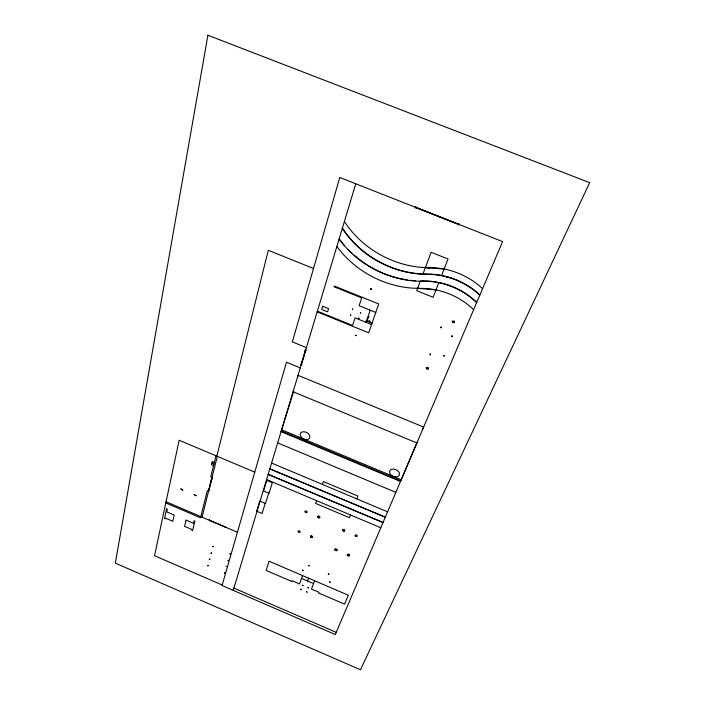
<?xml version="1.0" encoding="UTF-8"?>
<svg xmlns="http://www.w3.org/2000/svg" width="705" height="705" viewBox="0 0 705 705"><rect width="100%" height="100%" fill="white"/><g stroke="black" fill="none" stroke-linecap="round" stroke-linejoin="round"><path stroke-width="1.06" d="M215.986 455.783L210.751 476.783L212.055 477.338M216.832 456.135L268.314 250.301L313.513 268.49M208.883 489.508L211.632 478.563M202.071 517.153L217.316 456.338M209.094 489.596L211.835 478.651M297.466 377.413L298.039 375.307L423.652 427.071L422.788 429.089M301.176 364.459L305.388 350.473M233.214 590.358L355.769 183.785M301.414 364.555L305.626 350.57M263.547 490.944L266.737 480.352L272.315 482.705L269.063 493.28L263.203 490.795M417.175 442.176L400.484 481.497L281.057 431.636L293.685 391.125M265.203 503.352L262.084 513.522L256.673 511.222L259.74 501.035L265.538 503.502L268.728 493.13M370.195 310.191L366.027 322.326L368.944 316.607M369.385 321.454L369.605 320.828M316.633 500.665L315.655 503.432L349.424 517.69L350.491 514.958M322.396 484.414L323.41 481.559L357.893 496.047L356.792 498.876M302.568 575.597L299.502 583.952L291.976 580.709L291.72 581.431L266.085 570.415L269.107 561.233L348.358 595.24L344.586 604.167L318.731 593.046L319.012 592.332L311.451 589.089L314.633 580.77M307.547 580.982L308.596 578.179M420.4 280.907L416.734 290.707L433.126 297.281L438.88 282.511L442.52 283.313A61.423 48.319 22.2 0 1 465.3 293.271M423.026 273.901L431.125 252.302L448.036 259.017L441.638 275.443A62.216 49.191 22.1 0 0 427.477 274.086L419.219 273.751A90.143 77.391 28 0 1 342.418 228.085L342.277 228.305A90.169 77.4 28 0 0 427.362 274.324A62.234 49.191 22.1 0 1 479.779 295.245L479.876 294.998A62.216 49.191 22.1 0 0 451.024 277.885L441.638 275.443M339.175 238.836L339.043 239.065A90.451 77.162 28.2 0 0 423.088 281.224L423.203 280.987A61.423 48.319 22.2 0 1 431.857 281.383M452.733 322.582L453.967 321.154M426.833 368.944L427.988 367.64M371.227 289.649L371.235 289.332M421.334 280.934L423.203 280.987M444.132 269.037L425.415 267.521L429.75 268.094M417.633 288.301L435.99 289.922M446.247 276.757L451.024 277.885M416.355 207.508L458.162 223.978M416.276 207.746L458.074 224.216M375.765 312.447L359.118 305.714L361.718 297.924L334.073 286.768L334.302 286.027L378.726 303.943L368.68 332.795L317.162 311.874M369.103 320.986L369.887 321.304M366.089 320.819L372.214 323.295M371.544 324.564L355.064 317.885L352.544 325.437L317.373 311.161M306.384 347.618L292.346 341.872L339.775 177.484L502.603 241.621L335.324 634.553L222.049 585.52L286.468 362.22L300.268 367.895M293.086 391.751L416.884 442.969M281.965 429.953L401.198 479.717M281.383 431.037L400.74 480.863M277.673 442.881L395.857 492.363M271.592 463.044L387.574 511.83M254.761 472.138L179.149 440.237L154.554 555.725L222.19 585.009M266.613 479.55L380.797 527.754M214.329 462.436L212.24 461.555L211.456 464.736L213.536 465.617M211.844 463.15L213.932 464.031M208.583 491.165L207.305 490.618L200.528 517.787L165.798 502.929M209.958 520.449L225.071 526.917M166.045 501.748L237.409 532.266M301.537 578.408L313.558 583.564M233.901 588.085L336.259 632.367M426.499 367.684L428.323 368.9M452.399 321.233L454.293 322.502M473.619 309.689A61.079 47.781 22.3 0 0 439.603 290.733L434.8 289.658A61.079 47.781 22.3 0 0 420.418 288.38L412.487 288.151A89.879 76.219 28 0 1 336.875 246.468M433.795 281.612A61.423 48.319 22.2 0 1 436.712 282.062M466.128 293.818A61.423 48.319 22.2 0 1 476.73 302.383L476.633 302.63A61.441 48.319 22.2 0 0 423.088 281.224M482.564 288.689A62.516 49.667 22 0 0 429.891 267.697L421.581 267.371A90.61 78.202 28.1 0 1 344.41 221.467M415.219 280.775A90.425 77.153 28.2 0 1 410.222 280.308M407.217 279.903A90.425 77.153 28.2 0 1 383.705 273.399M382.753 273.011A90.425 77.153 28.2 0 1 354.166 255.192M351.901 253.148A90.425 77.153 28.2 0 1 348.27 249.605M344.163 245.129A90.425 77.153 28.2 0 1 339.766 239.647M426.34 367.851L427.071 369.103L428.473 368.724L427.741 367.472L426.34 367.851M452.24 321.418L452.989 322.749L454.461 322.317L453.712 320.986L452.24 321.418M355.311 335.377L355.32 335.474M370.469 288.83L370.592 289.367L370.469 288.83M355.84 335.994L355.84 335.994M207.913 35.25L115.32 563.136L360.466 669.75L589.68 182.666L207.913 35.25M166.591 508.948L164.521 518.589L165.226 518.889L165.384 518.122L172.804 521.303L174.197 515.064L166.732 511.865L167.305 509.248L166.591 508.948M180.885 488.953L182.824 490.09L180.885 488.953M186.049 520.149L184.587 526.362L192.024 529.552L191.839 530.319L192.544 530.618L194.88 521.057L194.175 520.757L193.54 523.357L186.049 520.149M194.148 494.602L196.096 495.738L194.148 494.602M208.583 489.385L209.27 490.231L208.583 489.385M211.447 477.928L212.143 478.783L211.447 477.928M209.315 519.955L209.87 520.792L209.315 519.955M211.447 553.046L211.333 553.487L210.813 553.02L211.447 553.046M213.245 546.384L213.121 546.833L212.602 546.357L213.245 546.384M208.213 565.674L207.578 565.648L208.213 565.674M209.958 559.18L209.323 559.153L209.958 559.18M225.124 526.714L225.67 527.551L225.124 526.714M228.482 560.378L228.35 560.81L227.838 560.343L228.482 560.378M230.385 553.751L230.253 554.201L229.733 553.725L230.385 553.751M225.027 572.936L224.393 572.901L225.027 572.936M226.887 566.476L226.252 566.45L226.887 566.476M300.824 364.309L300.63 364.952L301.573 365.331L301.766 364.696L300.824 364.309M305.23 349.671L305.036 350.323L305.988 350.711L306.181 350.059L305.23 349.671M322.643 306.27L321.674 309.469L327.578 311.857L328.565 308.675L322.643 306.27M350.429 314.941L350.764 315.532L350.429 314.941M300.797 589.204L301.264 589.653L300.797 589.204M358.695 318.061L358.907 318.581L358.695 318.061M360.537 312.588L360.748 313.108L360.537 312.588M369.138 320.898L369.861 321.383L369.138 320.898M352.377 309.019L352.694 309.645L352.377 309.019M415.527 206.776L415.192 207.728L416.153 208.107L416.479 207.155L415.527 206.776M302.436 570.116L303.035 570.671L302.436 570.116M308.534 565.401L309.142 565.956L308.534 565.401M302.507 585.238L302.983 585.635L302.507 585.238M307.909 587.556L308.393 587.961L307.909 587.556M306.578 591.715L307.054 592.121L306.578 591.715M458.303 223.626L457.933 224.569L458.902 224.948L459.263 224.005L458.303 223.626M328.327 573.87L328.927 574.425L328.327 573.87M329.632 581.775L330.231 582.321L329.632 581.775M383.026 522.502L268.129 474.35L383.026 522.502M385.291 517.188L269.786 468.843L385.291 517.188M371.561 289.473L371.526 289.499M370.856 288.768L371.403 289.129L370.856 288.768M355.681 335.316L356.21 335.668L355.681 335.316M441.022 327.076L440.625 327.323L441.251 327.984L441.533 327.287L441.022 327.076M452.028 335.941L451.623 336.179L452.249 336.84L452.539 336.144L452.028 335.941M430.12 353.963L430.35 354.844L430.12 353.963M443.938 355.311L444.168 356.184L443.938 355.311M301.299 437.303A5.138 3.595 27.2 0 0 309.574 438.052A5.138 3.595 27.2 0 0 304.146 431.76A5.138 3.595 27.2 0 0 301.299 437.303M390.535 474.518A5.199 3.64 22.6 0 0 399.118 475.382A5.199 3.64 22.6 0 0 393.883 469.133A5.199 3.64 22.6 0 0 390.535 474.518M335.087 549.935A1.11 0.714 24.3 0 0 336.911 550.358A1.11 0.714 24.3 0 0 335.985 549.01A1.11 0.714 24.3 0 0 335.087 549.935M335.051 550.015A1.11 0.714 24.3 0 0 336.875 550.446A1.11 0.714 24.3 0 0 335.95 549.098A1.11 0.714 24.3 0 0 335.051 550.015M347.459 555.196A1.11 0.714 23.8 0 0 349.292 555.628A1.11 0.714 23.8 0 0 348.367 554.28A1.11 0.714 23.8 0 0 347.459 555.196M347.424 555.284A1.11 0.714 23.8 0 0 349.248 555.716A1.11 0.714 23.8 0 0 348.332 554.368A1.11 0.714 23.8 0 0 347.424 555.284M355.276 535.844A1.137 0.74 23.7 0 0 357.153 536.276A1.137 0.74 23.7 0 0 356.219 534.892A1.137 0.74 23.7 0 0 355.276 535.844M342.7 530.407A1.128 0.74 24.2 0 0 344.56 530.839A1.128 0.74 24.2 0 0 343.626 529.446A1.128 0.74 24.2 0 0 342.7 530.407M342.665 530.495A1.128 0.74 24.2 0 0 344.525 530.927A1.128 0.74 24.2 0 0 343.582 529.534A1.128 0.74 24.2 0 0 342.665 530.495M317.805 517.162A1.128 0.74 25.3 0 0 319.656 517.585A1.128 0.74 25.3 0 0 318.695 516.183A1.128 0.74 25.3 0 0 317.805 517.162M317.761 517.25A1.128 0.74 25.3 0 0 319.612 517.664A1.128 0.74 25.3 0 0 318.651 516.272A1.128 0.74 25.3 0 0 317.761 517.25M305.195 511.927A1.128 0.74 25.9 0 0 307.045 512.341A1.128 0.74 25.9 0 0 306.076 510.94A1.128 0.74 25.9 0 0 305.195 511.927M298.303 531.782A1.11 0.714 25.8 0 0 300.11 532.196A1.11 0.714 25.8 0 0 299.149 530.839A1.11 0.714 25.8 0 0 298.303 531.782M310.658 536.928A1.11 0.714 25.3 0 0 312.474 537.351A1.11 0.714 25.3 0 0 311.522 535.994A1.11 0.714 25.3 0 0 310.658 536.928M310.623 537.016A1.11 0.714 25.3 0 0 312.43 537.439A1.11 0.714 25.3 0 0 311.487 536.082A1.11 0.714 25.3 0 0 310.623 537.016"/></g></svg>
